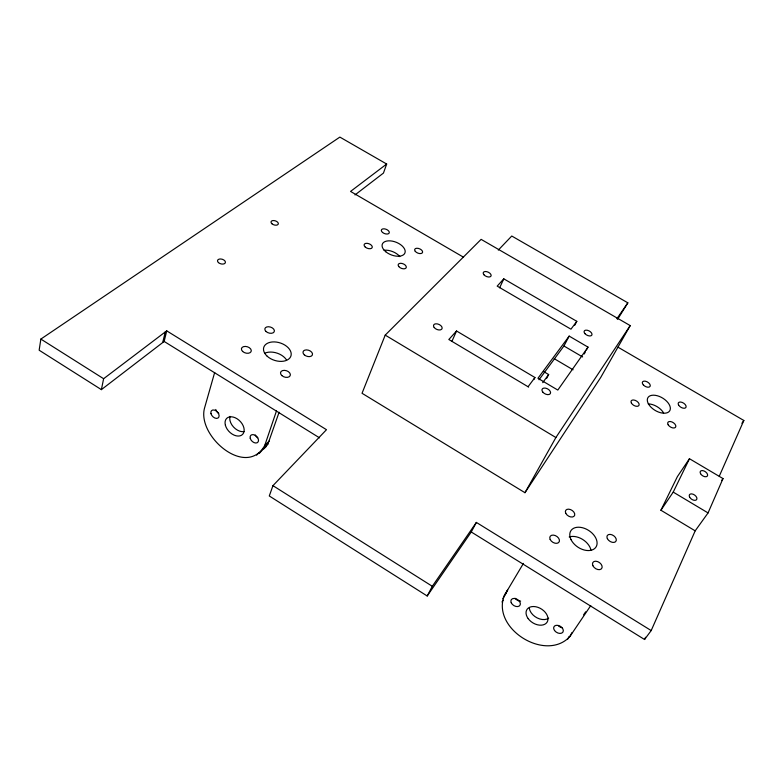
<?xml version="1.0" encoding="UTF-8"?>
<svg xmlns="http://www.w3.org/2000/svg" width="783" height="783" viewBox="0 0 783 783"><rect width="100%" height="100%" fill="white"/><g stroke="black" fill="none" stroke-linecap="round" stroke-linejoin="round"><path stroke-width="1.17" d="M523.445 563.388L504.35 595.462C491.088 628.563 545.849 662.702 569.897 636.52L590.754 605.592M354.983 194.938L383.455 173.072L386.675 164.029L339.861 137.094L40.863 339.078L39.15 350.216L101.389 389.631L164.156 341.447L166.72 330.857L326.482 429.701L272.954 485.656L269.283 495.972L427.205 595.99L471.258 531.98L476.367 522.418L651.192 630.569L644.546 639.496L471.258 531.98M101.389 389.631L103.62 378.718L166.72 330.857M162.727 342.435L165.291 331.845M214.669 372.483L204.637 407.708C196.376 435.73 246.244 478.736 264.781 445.38L276.507 410.85M259.3 453.357L267.933 444L279.1 412.22M385.216 335.114L362.04 393.281L524.962 492.703L600.669 377.543L630.207 325.601L481.114 239.363L385.216 335.114L555.891 437.521L630.207 325.601M695.177 530.845L708.057 512.924L723.012 478.579L689.461 458.721L677.383 476.632L660.911 510.242L695.177 530.845L651.192 630.569M719.264 476.23L743.85 420.481L617.895 347.123M644.546 639.496L645.535 637.274M451.889 341.398L456.548 330.994L534.946 377.514L533.889 379.549M499.623 287.821L503.802 278.836L576.807 321.333L574.732 325.248M506.679 592.095L507.668 590.01L504.35 595.462M660.911 510.242L673.223 492.106L689.461 458.721M567.685 639.222L569.172 636.354M569.897 636.52L571.884 632.703M427.205 595.99L432.304 586.291L476.367 522.418M546.505 378.561L548.648 374.528L543.422 371.436M539.037 379.755L563.936 345.988L569.172 336.103L588.004 347.114L586.389 350.06M584.235 353.994L585.312 352.027M498.301 250.09L511.759 236.026L627.849 302.835L617.591 319.356M524.962 492.703L555.891 437.521M501.991 601.99L503.097 600.17M502.882 598.584L506.19 593.132M583.619 614.841L585.625 611.846M616.896 318.72L627.849 302.835M741.902 423.29L743.85 420.481M588.004 347.114L557.809 390.071L537.941 378.287L569.172 336.103M721.613 480.547L723.012 478.579M542.707 382.662L548.648 374.528M528.104 386.694L534.946 377.514M576.807 321.333L570.954 329.183L497.185 286.128L503.802 278.836M456.548 330.994L448.825 339.509L528.603 387.056M256.599 455.129L258.85 452.907M263.431 448.453L267.933 444M264.781 445.38L269.293 440.937M263.802 448.904L266.093 446.662M386.675 164.029L350.559 191.424L463.536 257.225M563.936 345.988L582.621 356.95M554.198 358.673L573.078 369.801M673.223 492.106L708.057 512.924M164.156 341.447L319.523 437.844M40.863 339.078L103.62 378.718M272.954 485.656L432.304 586.291M569.202 536.972A14.857 9.964 33.4 0 1 591.028 550.341M264.84 353.162A14.163 9.19 17.5 0 1 286.245 359.554M648.246 403.891A12.655 7.262 31.1 0 1 663.592 412.915M384.071 250.276A12.078 6.812 21.3 0 1 399.829 256.609M548.687 618.149A11.833 8.133 31.8 0 1 537.148 617.914A11.833 8.133 31.8 0 1 529.308 608.322M562.008 627.643A5.207 3.572 30.8 0 1 558.475 625.842M520.646 601.09A5.148 3.553 32.7 0 1 515.106 598.281M244.022 431.619A11.226 7.546 45.7 0 1 233.51 426.999A11.226 7.546 45.7 0 1 230.036 416.39M257.754 437.746A4.913 3.328 44.9 0 1 255.219 434.986M218.721 413.307A4.904 3.279 46.5 0 1 215.756 409.46M218.447 262.599A4.072 2.408 15.7 0 0 225.21 263.019A4.072 2.408 15.7 0 0 220.718 258.977A4.072 2.408 15.7 0 0 218.447 262.599M271.965 223.791A3.798 2.134 17.6 0 0 278.18 224.271A3.798 2.134 17.6 0 0 273.874 220.552A3.798 2.134 17.6 0 0 271.965 223.791M592.907 565.727A5.354 3.592 34.6 0 0 601.285 568.957A5.354 3.592 34.6 0 0 597.742 561.636A5.354 3.592 34.6 0 0 592.907 565.727M550.155 539.448A5.285 3.572 32.4 0 0 558.504 542.678A5.285 3.572 32.4 0 0 555.196 535.523A5.285 3.572 32.4 0 0 550.155 539.448M607.363 538.635A5.197 3.386 33.9 0 0 615.497 541.787A5.197 3.386 33.9 0 0 611.993 534.809A5.197 3.386 33.9 0 0 607.363 538.635M565.757 513.266A5.129 3.367 31.9 0 0 573.861 516.418A5.129 3.367 31.9 0 0 570.572 509.596A5.129 3.367 31.9 0 0 565.757 513.266M571.022 539.614A14.965 9.934 33.2 0 0 594.571 548.629A14.965 9.934 33.2 0 0 584.705 528.437A14.965 9.934 33.2 0 0 571.022 539.614M281.841 375.566A5.07 3.318 18.1 0 0 290.16 375.713A5.07 3.318 18.1 0 0 284.337 370.349A5.07 3.318 18.1 0 0 281.841 375.566M242.642 351.459A5.07 3.269 16.4 0 0 251.04 351.694A5.07 3.269 16.4 0 0 245.343 346.419A5.07 3.269 16.4 0 0 242.642 351.459M304.323 354.856A4.923 3.142 18.9 0 0 312.339 355.061A4.923 3.142 18.9 0 0 306.623 349.893A4.923 3.142 18.9 0 0 304.323 354.856M266.083 331.532A4.923 3.093 17.3 0 0 274.177 331.816A4.923 3.093 17.3 0 0 268.579 326.736A4.923 3.093 17.3 0 0 266.083 331.532M267.218 356.255A14.26 9.161 17.7 0 0 290.62 356.774A14.26 9.161 17.7 0 0 274.216 341.907A14.26 9.161 17.7 0 0 267.218 356.255M643.332 384.903A4.385 2.457 30.2 0 0 650.086 386.371A4.385 2.457 30.2 0 0 645.476 381.223A4.385 2.457 30.2 0 0 643.332 384.903M678.626 405.114A4.424 2.476 31.4 0 0 685.536 407.865A4.424 2.476 31.4 0 0 682.257 402.442A4.424 2.476 31.4 0 0 678.626 405.114M631.411 403.118A4.492 2.584 30.4 0 0 638.478 405.927A4.492 2.584 30.4 0 0 635.336 400.407A4.492 2.584 30.4 0 0 631.411 403.118M668.144 424.758A4.541 2.594 31.8 0 0 675.23 427.567A4.541 2.594 31.8 0 0 671.912 421.929A4.541 2.594 31.8 0 0 668.144 424.758M648.608 404.175A12.743 7.223 31 0 0 668.574 412.034A12.743 7.223 31 0 0 659.306 396.413A12.743 7.223 31 0 0 648.608 404.175M382.564 232.473A4.199 2.3 21 0 0 389.21 232.991A4.199 2.3 21 0 0 384.169 228.822A4.199 2.3 21 0 0 382.564 232.473M415.274 251.353A4.209 2.329 22.1 0 0 422.184 252.997A4.209 2.329 22.1 0 0 418.425 248.417A4.209 2.329 22.1 0 0 415.274 251.353M365.328 247.134A4.297 2.418 20.6 0 0 372.179 247.614A4.297 2.418 20.6 0 0 367.051 243.317A4.297 2.418 20.6 0 0 365.328 247.134M398.762 266.533A4.307 2.447 21.8 0 0 405.858 268.197A4.307 2.447 21.8 0 0 402.071 263.46A4.307 2.447 21.8 0 0 398.762 266.533M385.765 251.734A12.146 6.783 21.4 0 0 404.919 253.017A12.146 6.783 21.4 0 0 390.198 240.861A12.146 6.783 21.4 0 0 385.765 251.734M689.686 497.234A4.336 2.584 34.3 0 0 696.381 499.867A4.336 2.584 34.3 0 0 693.161 494.249A4.336 2.584 34.3 0 0 689.686 497.234M700.589 473.744A4.218 2.457 33.7 0 0 707.108 476.309A4.218 2.457 33.7 0 0 703.927 470.935A4.218 2.457 33.7 0 0 700.589 473.744M542.844 392.146A4.669 2.809 27.9 0 0 550.273 393.712A4.669 2.809 27.9 0 0 545.673 388.162A4.669 2.809 27.9 0 0 542.844 392.146M434.203 327.529A4.581 2.731 23.5 0 0 441.71 329.193A4.581 2.731 23.5 0 0 437.54 323.937A4.581 2.731 23.5 0 0 434.203 327.529M584.97 333.675A4.316 2.398 27.8 0 0 591.762 335.222A4.316 2.398 27.8 0 0 587.387 330.269A4.316 2.398 27.8 0 0 584.97 333.675M483.933 274.755A4.238 2.339 24.3 0 0 490.794 276.37A4.238 2.339 24.3 0 0 486.791 271.672A4.238 2.339 24.3 0 0 483.933 274.755M528.163 618.609A11.902 8.143 31.8 0 0 547.072 622.221A11.902 8.143 31.8 0 0 535.807 606.756A11.902 8.143 31.8 0 0 528.163 618.609M554.55 630.54A5.236 3.572 30.9 0 0 562.908 632.145A5.236 3.572 30.9 0 0 557.976 625.382A5.236 3.572 30.9 0 0 554.55 630.54M511.211 602.704A5.178 3.553 32.8 0 0 519.374 605.954A5.178 3.553 32.8 0 0 516.271 598.868A5.178 3.553 32.8 0 0 511.211 602.704M225.377 425.208A11.285 7.546 45.6 0 0 241.379 435.319A11.285 7.546 45.6 0 0 237.063 418.758A11.285 7.546 45.6 0 0 225.377 425.208M250.227 438.265A4.943 3.328 44.8 0 0 257.274 442.698A4.943 3.328 44.8 0 0 255.415 435.465A4.943 3.328 44.8 0 0 250.227 438.265M210.989 413.678A4.933 3.279 46.4 0 0 217.958 418.063A4.933 3.279 46.4 0 0 215.981 410.791A4.933 3.279 46.4 0 0 210.989 413.678"/></g></svg>
